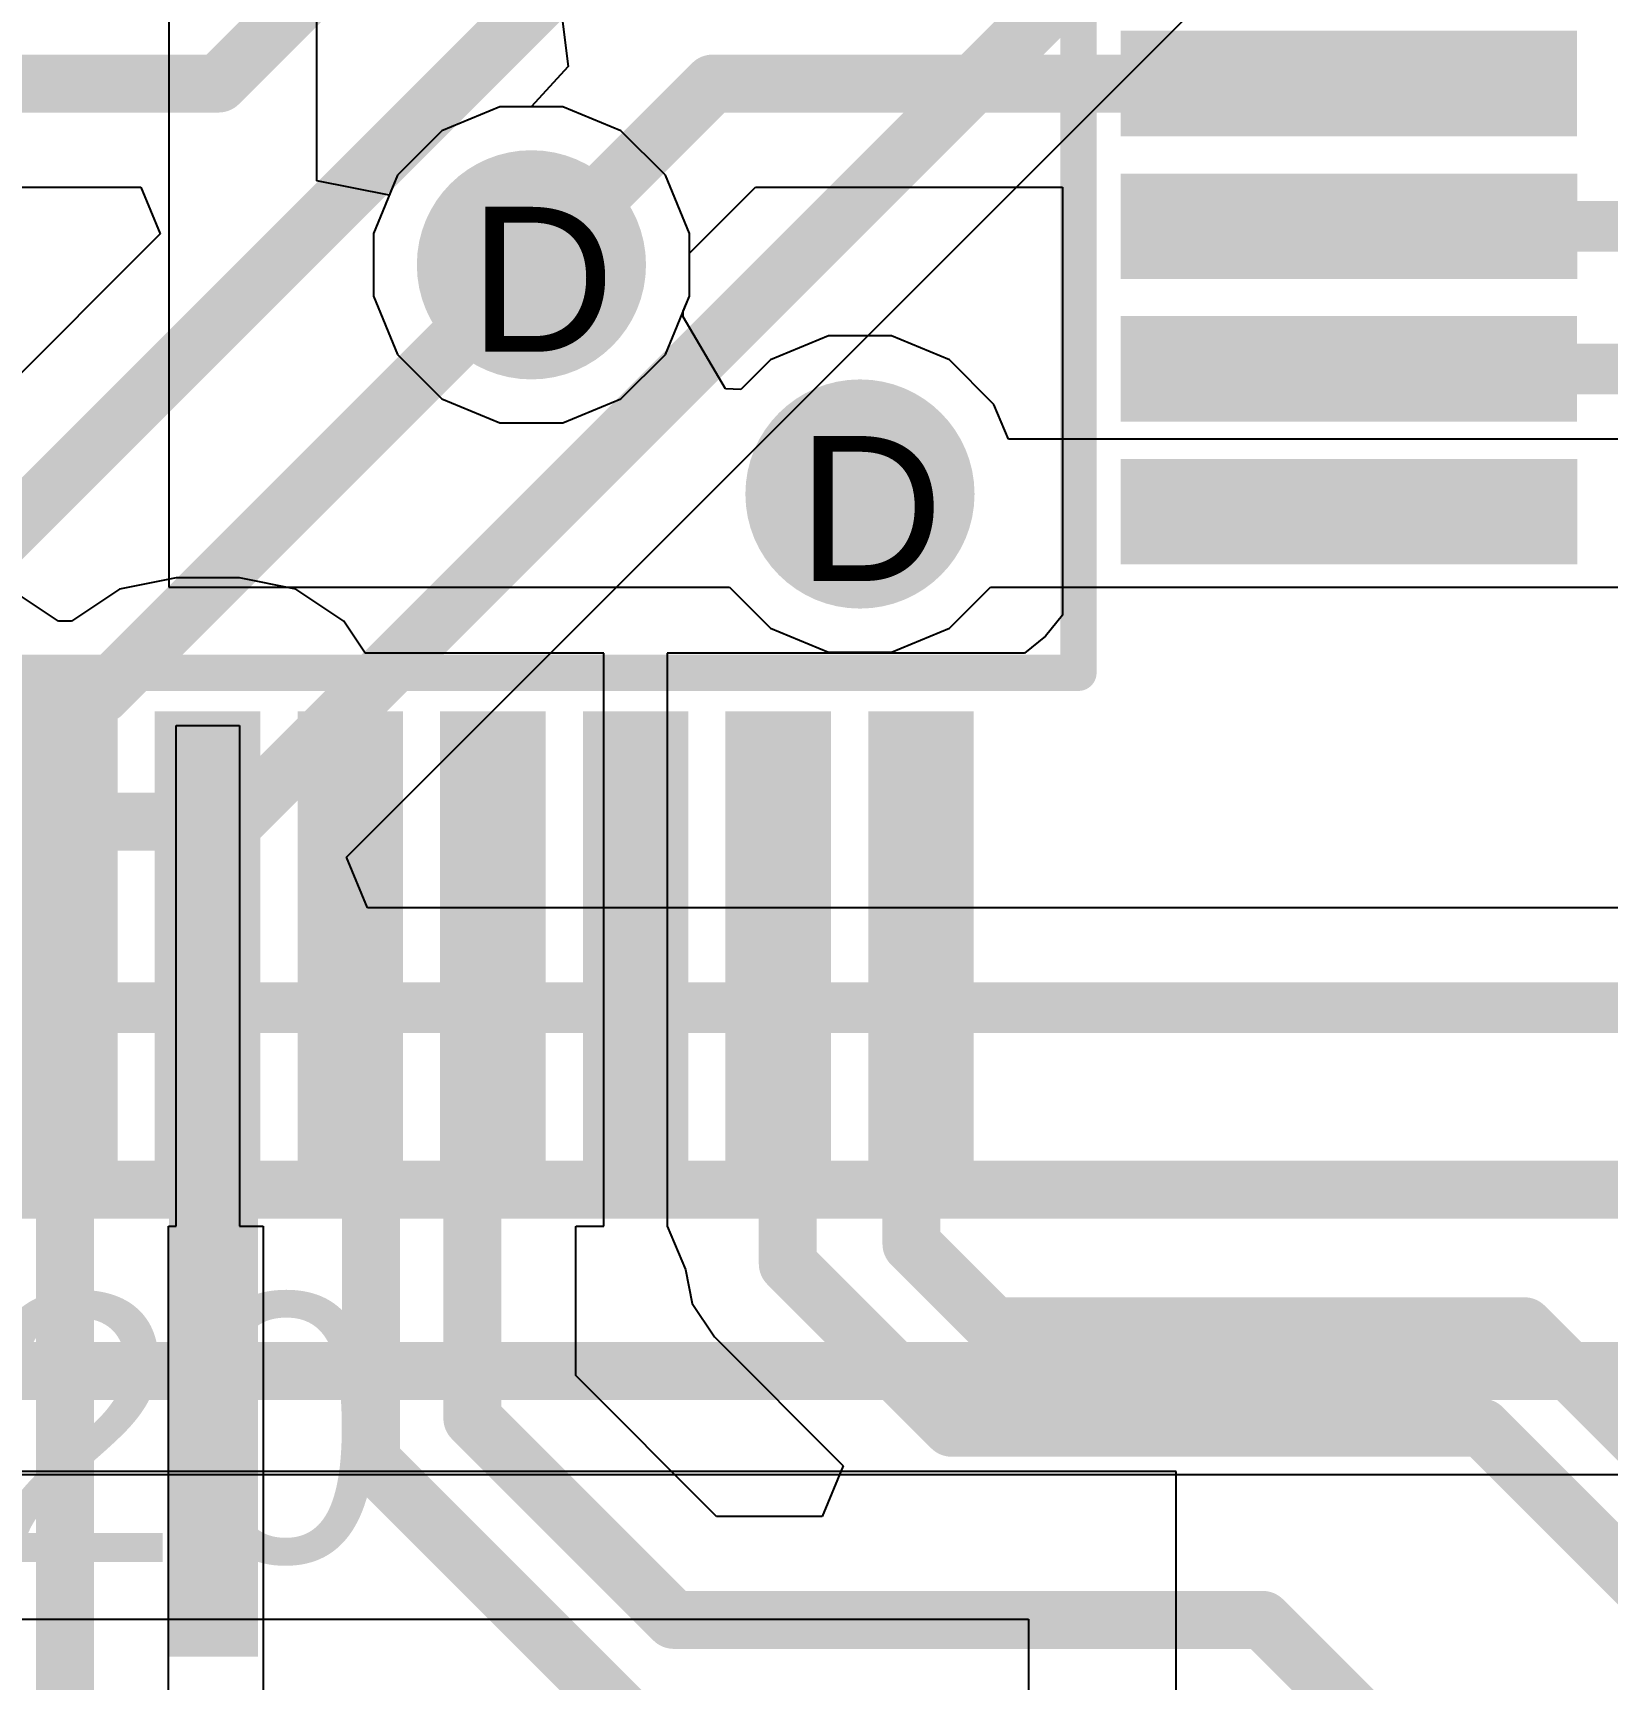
# Model space of a CAD drawing. Header units: inches. Extents: x 0 to 5032, y 0 to 5323.
# Drawn here: x 162.31 to 167.83, y 35.67 to 41.44 of the extents above; entities that cross this region are included whole.
import ezdxf

# ---------------------------------------------------------------- set-up
doc = ezdxf.new("R2010")
doc.units = ezdxf.units.IN
for name, color, linetype in [('Bottom Layer', 5, 'Continuous'), ('Bottom Solder', 6, 'Continuous'), ('Drill Drawing', 1, 'Continuous'), ('Layer 1', 16, 'Continuous'), ('Layer 2', 76, 'Continuous'), ('Top Layer', 1, 'Continuous'), ('Top Overlay', 2, 'Continuous'), ('Top Paste', 8, 'Continuous'), ('Top Solder', 216, 'Continuous'), ('Via Holes', 16, 'Continuous')]:
    doc.layers.add(name, color=color, linetype=linetype)
doc.styles.add('Arial', font='', dxfattribs={"height": 0.2})
doc.styles.get('Arial').set_extended_font_data('Arial')

# ---------------------------------------------------------------- blocks, each defined once
blk = doc.blocks.new('48_LQFP__7_7__120')
at = {"layer": 'Top Layer'}
for points in [[(-3.4998533, 0.38485826), (-3.4998533, 0.11485626), (-4.9998503, 0.11485626), (-4.9998503, 0.38485826)], [(-3.4998533, -0.1148588), (-3.4998533, -0.3848608), (-4.9998503, -0.3848608), (-4.9998503, -0.1148588)], [(-3.4998533, -0.61510926), (-3.4998533, -0.88511126), (-4.9998503, -0.88511126), (-4.9998503, -0.61510926)], [(-3.4998533, -1.1148568), (-3.4998533, -1.3848588), (-4.9998503, -1.3848588), (-4.9998503, -1.1148568)], [(-3.4998533, -1.61510726), (-3.4998533, -1.88510926), (-4.9998503, -1.88510926), (-4.9998503, -1.61510726)], [(-3.4998533, -2.11485734), (-3.4998533, -2.38485934), (-4.9998503, -2.38485934), (-4.9998503, -2.11485734)], [(-3.4998533, -2.6151078), (-3.4998533, -2.8851098), (-4.9998503, -2.8851098), (-4.9998503, -2.6151078)], [(-2.6151332, -3.499980299999999), (-2.6151332, -4.9999773), (-2.8851352, -4.9999773), (-2.8851352, -3.499980299999999)], [(-2.1150072, -3.4998533), (-2.1150072, -4.9998503), (-2.3850092, -4.9998503), (-2.3850092, -3.4998533)], [(-1.6151352, -3.499980299999999), (-1.6151352, -4.9999773), (-1.8851372, -4.9999773), (-1.8851372, -3.499980299999999)], [(-1.1150092, -3.4998533), (-1.1150092, -4.9998503), (-1.3850112, -4.9998503), (-1.3850112, -3.4998533)]]:
    blk.add_hatch(color=1, dxfattribs=at).paths.add_polyline_path(points)
at = {"layer": 'Top Paste'}
for points in [[(-3.4998533, 0.38485826), (-3.4998533, 0.11485626), (-4.9998503, 0.11485626), (-4.9998503, 0.38485826)], [(-3.4998533, -0.1148588), (-3.4998533, -0.3848608), (-4.9998503, -0.3848608), (-4.9998503, -0.1148588)], [(-3.4998533, -0.61510926), (-3.4998533, -0.88511126), (-4.9998503, -0.88511126), (-4.9998503, -0.61510926)], [(-3.4998533, -1.1148568), (-3.4998533, -1.3848588), (-4.9998503, -1.3848588), (-4.9998503, -1.1148568)], [(-3.4998533, -1.61510726), (-3.4998533, -1.88510926), (-4.9998503, -1.88510926), (-4.9998503, -1.61510726)], [(-3.4998533, -2.11485734), (-3.4998533, -2.38485934), (-4.9998503, -2.38485934), (-4.9998503, -2.11485734)], [(-3.4998533, -2.6151078), (-3.4998533, -2.8851098), (-4.9998503, -2.8851098), (-4.9998503, -2.6151078)], [(-2.6151332, -3.499980299999999), (-2.6151332, -4.9999773), (-2.8851352, -4.9999773), (-2.8851352, -3.499980299999999)], [(-2.1150072, -3.4998533), (-2.1150072, -4.9998503), (-2.3850092, -4.9998503), (-2.3850092, -3.4998533)], [(-1.6151352, -3.499980299999999), (-1.6151352, -4.9999773), (-1.8851372, -4.9999773), (-1.8851372, -3.499980299999999)], [(-1.1150092, -3.4998533), (-1.1150092, -4.9998503), (-1.3850112, -4.9998503), (-1.3850112, -3.4998533)]]:
    blk.add_hatch(color=8, dxfattribs=at).paths.add_polyline_path(points)
at = {"layer": 'Top Solder'}
for points in [[(-3.4498407, 0.43487086), (-3.4498407, 0.06484366000000004), (-5.0498629, 0.06484365999999996), (-5.0498629, 0.43487086)], [(-3.4498407, -0.06484619999999995), (-3.4498407, -0.4348734), (-5.0498629, -0.4348734), (-5.0498629, -0.06484620000000003)], [(-3.4498407, -0.56509666), (-3.4498407, -0.9351238599999999), (-5.0498629, -0.9351238599999999), (-5.0498629, -0.56509666)], [(-3.4498407, -1.0648442), (-3.4498407, -1.4348714), (-5.0498629, -1.4348714), (-5.0498629, -1.0648442)], [(-3.4498407, -1.56509466), (-3.4498407, -1.93512186), (-5.0498629, -1.93512186), (-5.0498629, -1.56509466)], [(-3.4498407, -2.06484474), (-3.4498407, -2.43487194), (-5.0498629, -2.43487194), (-5.0498629, -2.06484474)], [(-3.4498407, -2.5650952), (-3.4498407, -2.9351224), (-5.0498629, -2.9351224), (-5.0498629, -2.5650952)], [(-2.5651206, -3.449967699999999), (-2.5651206, -5.0499899), (-2.9351478, -5.0499899), (-2.9351478, -3.449967699999999)], [(-2.0649946, -3.4498407), (-2.0649946, -5.0498629), (-2.4350218, -5.0498629), (-2.4350218, -3.4498407)], [(-1.5651226, -3.449967699999999), (-1.5651226, -5.0499899), (-1.9351498, -5.0499899), (-1.9351498, -3.449967699999999)], [(-1.0649966, -3.4498407), (-1.0649966, -5.0498629), (-1.4350238, -5.0498629), (-1.4350238, -3.4498407)]]:
    blk.add_hatch(color=216, dxfattribs=at).paths.add_polyline_path(points)
at = {"layer": 'Top Overlay'}
for points in [[(-3.3147, 3.3274, 0.127, 0.127, 0), (-3.3147, -3.302, 0.127, 0.127, 0)], [(-3.3147, -3.302, 0.127, 0.127, 0), (3.3401, -3.302, 0.127, 0.127, 0)]]:
    blk.add_lwpolyline(points, format="xyseb", dxfattribs=at)
blk.add_lwpolyline([(-3.34645, -3.302, 0.0635, 0.0635, 1), (-3.28295, -3.302, 0.0635, 0.0635, 1)], format="xyseb", close=True, dxfattribs=at)
blk.add_lwpolyline([(-3.34645, -3.302, 0.0635, 0.0635, 1), (-3.28295, -3.302, 0.0635, 0.0635, 1)], format="xyseb", close=True, dxfattribs=at)

msp = doc.modelspace()

# ---------------------------------------------------------------- hatches: boundary and pattern name
at = {"layer": 'Bottom Layer'}
h = msp.add_hatch(color=5, dxfattribs=at)
edge = h.paths.add_edge_path()
edge.add_arc((164.05914102, 40.62648719999999), 0.2999994, 0, 360)
h = msp.add_hatch(color=5, dxfattribs=at)
edge = h.paths.add_edge_path()
edge.add_arc((165.21063224, 39.82335952), 0.2999994, 0, 360)
at = {"layer": 'Bottom Solder'}
h = msp.add_hatch(color=6, dxfattribs=at)
edge = h.paths.add_edge_path()
edge.add_arc((164.05914102, 40.62648719999999), 0.4015993999999999, 0, 360)
h = msp.add_hatch(color=6, dxfattribs=at)
edge = h.paths.add_edge_path()
edge.add_arc((165.21063224, 39.82335952), 0.4015993999999999, 0, 360)
at = {"layer": 'Layer 1'}
h = msp.add_hatch(color=16, dxfattribs=at)
edge = h.paths.add_edge_path()
edge.add_arc((164.05914102, 40.62648719999999), 0.2999994, 0, 360)
h = msp.add_hatch(color=16, dxfattribs=at)
edge = h.paths.add_edge_path()
edge.add_arc((165.21063224, 39.82335952), 0.2999994, 0, 360)
at = {"layer": 'Layer 2'}
h = msp.add_hatch(color=76, dxfattribs=at)
edge = h.paths.add_edge_path()
edge.add_arc((164.05914102, 40.62648719999999), 0.2999994, 0, 360)
h = msp.add_hatch(color=76, dxfattribs=at)
edge = h.paths.add_edge_path()
edge.add_arc((165.21063224, 39.82335952), 0.2999994, 0, 360)
at = {"layer": 'Top Layer'}
h = msp.add_hatch(color=1, dxfattribs=at)
edge = h.paths.add_edge_path()
edge.add_arc((164.05914102, 40.62648719999999), 0.2999994, 0, 360)
h = msp.add_hatch(color=1, dxfattribs=at)
edge = h.paths.add_edge_path()
edge.add_arc((165.21063224, 39.82335952), 0.2999994, 0, 360)
msp.add_hatch(color=1, dxfattribs=at).paths.add_polyline_path([(163.10136544, 39.01169236), (162.78927056, 39.01169236), (162.78927056, 35.74899632), (163.10136544, 35.74899632)])
at = {"layer": 'Top Solder'}
h = msp.add_hatch(color=216, dxfattribs=at)
edge = h.paths.add_edge_path()
edge.add_arc((164.05914102, 40.62648719999999), 0.4015993999999999, 0, 360)
h = msp.add_hatch(color=216, dxfattribs=at)
edge = h.paths.add_edge_path()
edge.add_arc((165.21063224, 39.82335952), 0.4015993999999999, 0, 360)
at = {"layer": 'Via Holes'}
h = msp.add_hatch(color=7, dxfattribs=at)
edge = h.paths.add_edge_path()
edge.add_arc((164.05914102, 40.62648719999999), 0.1499997, 0, 360)
h = msp.add_hatch(color=7, dxfattribs=at)
edge = h.paths.add_edge_path()
edge.add_arc((165.21063224, 39.82335952), 0.1499997, 0, 360)

# ---------------------------------------------------------------- linework, layer by layer
at = {"layer": 'Bottom Layer'}
for p, q in [((163.41057234, 38.5508119), (166.89372768, 42.03396978)), ((160.37860736, 40.89912318), (162.69005562, 40.89912318)), ((162.69005562, 40.89912318), (162.75809714, 40.7348563)), ((162.75809714, 40.7348563), (162.04000866, 40.01676782)), ((163.48422218, 38.3730119), (163.41057234, 38.5508119)), ((170.81545974, 38.3730119), (163.48422218, 38.3730119)), ((134.32107756, 36.38773774), (171.79180272, 36.38773774))]:
    msp.add_line(p, q, dxfattribs=at)
for points in [[(162.96252904, 41.2616904, 0.2032, 0.2032, 0), (165.79523864, 44.0944, 0.2032, 0.2032, 0)], [(162.19019124, 39.6542006, 0.2032, 0.2032, 0), (165.79752464, 43.261534, 0.2032, 0.2032, 0)], [(163.02166024, 38.6746496, 0.2032, 0.2032, 0), (166.74354764, 42.396537, 0.2032, 0.2032, 0)], [(159.95770142, 41.2616904, 0.2032, 0.2032, 0), (162.96252904, 41.2616904, 0.2032, 0.2032, 0)], [(162.55519686, 39.12254304, 0.2032, 0.2032, 0), (164.05914102, 40.62648719999999, 0.2032, 0.2032, 0)], [(132.4801516, 39.12254304, 0.2032, 0.2032, 0), (162.55519686, 39.12254304, 0.2032, 0.2032, 0)], [(132.79092568, 38.6746496, 0.2032, 0.2032, 0), (163.02166024, 38.6746496, 0.2032, 0.2032, 0)], [(133.35616712, 38.0233936, 0.1778, 0.1778, 0), (170.96027784, 38.0233936, 0.1778, 0.1778, 0)], [(133.91689752, 37.38530496, 0.2032, 0.2032, 0), (171.48701542, 37.38530496, 0.2032, 0.2032, 0)], [(134.17089752, 36.75030496, 0.2032, 0.2032, 0), (171.79181542, 36.75030496, 0.2032, 0.2032, 0)]]:
    msp.add_lwpolyline(points, format="xyseb", dxfattribs=at)
for points in [[(162.91172904, 41.2616904, 0.1016, 0.1016, 1), (163.01332904, 41.2616904, 0.1016, 0.1016, 1)], [(162.91172904, 41.2616904, 0.1016, 0.1016, 1), (163.01332904, 41.2616904, 0.1016, 0.1016, 1)], [(164.00834102, 40.62648719999999, 0.1016, 0.1016, 1), (164.10994102, 40.62648719999999, 0.1016, 0.1016, 1)], [(162.50439686, 39.12254304, 0.1016, 0.1016, 1), (162.60599686, 39.12254304, 0.1016, 0.1016, 1)], [(162.50439686, 39.12254304, 0.1016, 0.1016, 1), (162.60599686, 39.12254304, 0.1016, 0.1016, 1)], [(162.97086024, 38.6746496, 0.1016, 0.1016, 1), (163.07246024, 38.6746496, 0.1016, 0.1016, 1)], [(162.97086024, 38.6746496, 0.1016, 0.1016, 1), (163.07246024, 38.6746496, 0.1016, 0.1016, 1)]]:
    msp.add_lwpolyline(points, format="xyseb", close=True, dxfattribs=at)
at = {"layer": 'Layer 1'}
for p, q in [((163.94894312, 41.18048659999999), (163.74532656, 41.0961459)), ((164.16933892, 41.18048659999999), (163.94894312, 41.18048659999999)), ((164.37295548, 41.0961459), (164.16933892, 41.18048659999999)), ((163.74532656, 41.0961459), (163.58948232, 40.94030166)), ((164.52879972, 40.94030166), (164.37295548, 41.0961459)), ((163.58948232, 40.94030166), (163.50514162, 40.7366851)), ((164.61314042, 40.7366851), (164.52879972, 40.94030166)), ((163.50514162, 40.7366851), (163.50514162, 40.5162893)), ((164.61314042, 40.5162893), (164.61314042, 40.7366851)), ((163.50514162, 40.5162893), (163.58948232, 40.31267274)), ((164.52879972, 40.31267274), (164.61314042, 40.5162893)), ((163.58948232, 40.31267274), (163.74532656, 40.1568285)), ((164.37295548, 40.1568285), (164.52879972, 40.31267274)), ((163.74532656, 40.1568285), (163.94894312, 40.0724878)), ((164.16933892, 40.0724878), (164.37295548, 40.1568285)), ((163.94894312, 40.0724878), (164.16933892, 40.0724878))]:
    msp.add_line(p, q, dxfattribs=at)
at = {"layer": 'Layer 2'}
for p, q in [((162.7886, 42.60296534), (162.7886, 40.92098241999999)), ((163.30655172, 40.92098241999999), (163.30655172, 42.60296534)), ((163.94894312, 41.18048659999999), (163.74532656, 41.0961459)), ((164.16933892, 41.18048659999999), (163.94894312, 41.18048659999999)), ((164.37295548, 41.0961459), (164.16933892, 41.18048659999999)), ((163.74532656, 41.0961459), (163.58948232, 40.94030166)), ((164.52879972, 40.94030166), (164.37295548, 41.0961459)), ((162.7886, 40.92098241999999), (162.7886, 39.49699999999999)), ((163.56055172, 40.87045928), (163.30655172, 40.92098241999999)), ((163.58948232, 40.94030166), (163.56055172, 40.87045928)), ((164.61314042, 40.7366851), (164.52879972, 40.94030166)), ((164.61314042, 40.5162893), (164.61314042, 40.7366851)), ((164.59148184, 40.4640034), (164.61314042, 40.5162893)), ((164.59044044, 40.44395518), (164.59148184, 40.4640034)), ((164.73943938, 40.19144362), (164.59044044, 40.44395518)), ((165.10043434, 40.37735892), (164.89681778, 40.29301821999999)), ((165.32083014, 40.37735892), (165.10043434, 40.37735892)), ((165.5244467, 40.29301821999999), (165.32083014, 40.37735892)), ((164.89681778, 40.29301821999999), (164.79303084, 40.18923128)), ((165.68029094, 40.13717398), (165.5244467, 40.29301821999999)), ((164.79303084, 40.18923128), (164.73943938, 40.19144362)), ((165.73091822, 40.01495172), (165.68029094, 40.13717398)), ((169.43916582, 40.01495172), (165.73091822, 40.01495172)), ((162.7886, 39.49699999999999), (164.7535186, 39.49699999999999)), ((164.7535186, 39.49699999999999), (164.89681778, 39.35370082)), ((165.5244467, 39.35370082), (165.66774588, 39.49699999999999)), ((165.66774588, 39.49699999999999), (169.5196, 39.49699999999999)), ((164.89681778, 39.35370082), (165.10043434, 39.26936011999999)), ((165.32083014, 39.26936011999999), (165.5244467, 39.35370082)), ((165.10043434, 39.26936011999999), (165.32083014, 39.26936011999999)), ((166.3192, 36.3982), (159.05501336, 36.3982)), ((166.3192, 34.87121042), (166.3192, 36.3982)), ((159.05501336, 35.88024828), (165.80124828, 35.88024828)), ((165.80124828, 35.88024828), (165.80124828, 34.91431421999999))]:
    msp.add_line(p, q, dxfattribs=at)
at = {"layer": 'Top Layer'}
for p, q in [((164.16569148, 41.49723476), (164.18815778, 41.32193411999999)), ((164.18815778, 41.32193411999999), (164.0587143, 41.18048659999999)), ((163.94894312, 41.18048659999999), (163.74532656, 41.0961459)), ((164.0587143, 41.18048659999999), (163.94894312, 41.18048659999999)), ((163.74532656, 41.0961459), (163.58948232, 40.94030166)), ((163.58948232, 40.94030166), (163.50514162, 40.7366851)), ((164.61314042, 40.6677368), (164.84444806, 40.89904697999999)), ((164.84444806, 40.89904697999999), (165.92026252, 40.89904697999999)), ((165.92026252, 40.89904697999999), (165.92026252, 40.87253699999999)), ((165.92026252, 40.87253699999999), (165.92038952, 40.87253699999999)), ((165.92038952, 40.87253699999999), (165.92038952, 40.650541)), ((163.50514162, 40.7366851), (163.50514162, 40.5162893)), ((164.61314042, 40.5162893), (164.61314042, 40.6677368)), ((165.92038952, 40.650541), (165.92026252, 40.650541)), ((165.92026252, 40.650541), (165.92026252, 39.872539)), ((163.50514162, 40.5162893), (163.58948232, 40.31267274)), ((164.52879972, 40.31267274), (164.61314042, 40.5162893)), ((163.58948232, 40.31267274), (163.74532656, 40.1568285)), ((164.37295548, 40.1568285), (164.52879972, 40.31267274)), ((163.74532656, 40.1568285), (163.94894312, 40.0724878)), ((164.16933892, 40.0724878), (164.37295548, 40.1568285)), ((163.94894312, 40.0724878), (164.16933892, 40.0724878)), ((165.92026252, 39.872539), (165.92038952, 39.872539)), ((165.92038952, 39.872539), (165.92038952, 39.39922778)), ((162.81355296, 39.52964662), (162.61534152, 39.49022074)), ((163.03551848, 39.52964662), (162.81355296, 39.52964662)), ((163.23372992, 39.49022074), (163.03551848, 39.52964662)), ((162.4017961, 39.37794258), (162.2337624, 39.49022074)), ((162.61534152, 39.49022074), (162.44730782, 39.37794258)), ((163.40176616, 39.37794258), (163.23372992, 39.49022074)), ((165.92038952, 39.39922778), (165.86088748, 39.32488452)), ((162.44730782, 39.37794258), (162.4017961, 39.37794258)), ((163.47676728, 39.2656949), (163.40176616, 39.37794258)), ((165.86088748, 39.32488452), (165.78679314, 39.2656949)), ((164.31326802, 39.2656949), (163.47676728, 39.2656949)), ((164.31326802, 37.2576979), (164.31326802, 39.2656949)), ((165.78679314, 39.2656949), (164.53526656, 39.2656949)), ((164.53526656, 39.2656949), (164.53526656, 37.25770044)), ((162.81355296, 37.2576979), (162.81355296, 39.01169489999999)), ((162.81355296, 39.01169489999999), (163.03551848, 39.01169489999999)), ((163.03551848, 39.01169489999999), (163.03551848, 37.2576979)), ((162.78711918, 33.02881379999999), (162.78711918, 37.2576979)), ((162.78711918, 37.2576979), (162.81355296, 37.2576979)), ((163.03551848, 37.2576979), (163.1188, 37.2576979)), ((163.1188, 37.2576979), (163.1188, 35.22223842)), ((164.2147592, 37.25667174), (164.215445, 37.2576979)), ((164.2147592, 36.73418612), (164.2147592, 37.25667174)), ((164.215445, 37.2576979), (164.31326802, 37.2576979)), ((164.53526656, 37.25770044), (164.53526402, 37.25770044)), ((164.53526402, 37.25770044), (164.59896976, 37.10628342)), ((164.59896976, 37.10628342), (164.62270098, 36.98699232)), ((164.62270098, 36.98699232), (164.70129366, 36.86936492)), ((164.70129366, 36.86936492), (165.15229352, 36.41836506)), ((164.70837772, 36.24056506), (164.2147592, 36.73418612)), ((165.15229352, 36.41836506), (165.07864368, 36.24056506)), ((165.07864368, 36.24056506), (164.70837772, 36.24056506))]:
    msp.add_line(p, q, dxfattribs=at)
for points in [[(164.05914102, 40.62648719999999, 0.2032, 0.2032, 0), (164.69426802, 41.2616142, 0.2032, 0.2032, 0)], [(164.69426802, 41.2616142, 0.2032, 0.2032, 0), (166.92418482, 41.2616142, 0.2032, 0.2032, 0)], [(166.92418482, 41.2616142, 0.2032, 0.2032, 0), (166.92426102, 41.261538, 0.2032, 0.2032, 0)], [(166.92438802, 40.761412, 0.1778, 0.1778, 0), (168.5298382, 40.761412, 0.1778, 0.1778, 0)], [(166.92426102, 40.26154, 0.1778, 0.1778, 0), (168.52188292, 40.26154, 0.1778, 0.1778, 0)], [(162.42455196, 31.8743203, 0.2032, 0.2032, 0), (162.42455196, 38.2616964, 0.2032, 0.2032, 0)], [(163.42451948, 38.2616964, 0.2032, 0.2032, 0), (163.45792048, 38.22829539999999, 0.2032, 0.2032, 0)], [(163.89086602, 38.22829539999999, 0.2032, 0.2032, 0), (163.92426702, 38.2616964, 0.2032, 0.2032, 0)], [(164.92426756, 38.2616964, 0.2032, 0.2032, 0), (164.95766856, 38.22829539999999, 0.2032, 0.2032, 0)], [(165.39111702, 38.22829539999999, 0.2032, 0.2032, 0), (165.42451802, 38.2616964, 0.2032, 0.2032, 0)], [(163.45792048, 37.41199274, 0.2032, 0.2032, 0), (163.45792048, 38.22829539999999, 0.2032, 0.2032, 0)], [(163.89086602, 37.41199274, 0.2032, 0.2032, 0), (163.89086602, 38.22829539999999, 0.2032, 0.2032, 0)], [(164.95766856, 37.12573982, 0.2032, 0.2032, 0), (164.95766856, 38.22829539999999, 0.2032, 0.2032, 0)], [(165.39111702, 37.19518342, 0.2032, 0.2032, 0), (165.39111702, 38.22829539999999, 0.2032, 0.2032, 0)], [(163.45792048, 37.41199274, 0.2032, 0.2032, 0), (163.49659198, 37.37332124, 0.2032, 0.2032, 0)], [(163.85219198, 37.3733187, 0.2032, 0.2032, 0), (163.89086602, 37.41199274, 0.2032, 0.2032, 0)], [(163.49659198, 36.43671148, 0.2032, 0.2032, 0), (163.49659198, 37.37332124, 0.2032, 0.2032, 0)], [(163.85219198, 36.58400354, 0.2032, 0.2032, 0), (163.85219198, 37.3733187, 0.2032, 0.2032, 0)], [(165.39111702, 37.19518342, 0.2032, 0.2032, 0), (165.67940956, 36.90689088, 0.2032, 0.2032, 0)], [(164.95766856, 37.12573982, 0.2032, 0.2032, 0), (165.5321175, 36.55129088, 0.2032, 0.2032, 0)], [(165.67940956, 36.90689088, 0.2032, 0.2032, 0), (167.53919502, 36.90689088, 0.2032, 0.2032, 0)], [(167.53919502, 36.90689088, 0.2032, 0.2032, 0), (168.99092694, 35.45515896, 0.2032, 0.2032, 0)], [(163.85219198, 36.58400354, 0.2032, 0.2032, 0), (164.55819768, 35.87799784, 0.2032, 0.2032, 0)], [(165.5321175, 36.55129088, 0.2032, 0.2032, 0), (167.39190296, 36.55129088, 0.2032, 0.2032, 0)], [(167.39190296, 36.55129088, 0.2032, 0.2032, 0), (168.84363488, 35.09955896, 0.2032, 0.2032, 0)], [(163.49659198, 36.43671148, 0.2032, 0.2032, 0), (164.41090562, 35.52239784, 0.2032, 0.2032, 0)], [(164.55819768, 35.87799784, 0.2032, 0.2032, 0), (166.62185878, 35.87799784, 0.2032, 0.2032, 0)], [(166.62185878, 35.87799784, 0.2032, 0.2032, 0), (169.04582904, 33.45402758, 0.2032, 0.2032, 0)]]:
    msp.add_lwpolyline(points, format="xyseb", dxfattribs=at)
for points in [[(164.64346802, 41.2616142, 0.1016, 0.1016, 1), (164.74506802, 41.2616142, 0.1016, 0.1016, 1)], [(164.64346802, 41.2616142, 0.1016, 0.1016, 1), (164.74506802, 41.2616142, 0.1016, 0.1016, 1)], [(166.87338482, 41.2616142, 0.1016, 0.1016, 1), (166.97498482, 41.2616142, 0.1016, 0.1016, 1)], [(166.87338482, 41.2616142, 0.1016, 0.1016, 1), (166.97498482, 41.2616142, 0.1016, 0.1016, 1)], [(166.87346102, 41.261538, 0.1016, 0.1016, 1), (166.97506102, 41.261538, 0.1016, 0.1016, 1)], [(166.87993802, 40.761412, 0.08889999999999999, 0.08889999999999999, 1), (166.96883802, 40.761412, 0.08889999999999999, 0.08889999999999999, 1)], [(164.00834102, 40.62648719999999, 0.1016, 0.1016, 1), (164.10994102, 40.62648719999999, 0.1016, 0.1016, 1)], [(166.87981102, 40.26154, 0.08889999999999999, 0.08889999999999999, 1), (166.96871102, 40.26154, 0.08889999999999999, 0.08889999999999999, 1)], [(162.37375196, 38.2616964, 0.1016, 0.1016, 1), (162.47535196, 38.2616964, 0.1016, 0.1016, 1)], [(163.37371948, 38.2616964, 0.1016, 0.1016, 1), (163.47531948, 38.2616964, 0.1016, 0.1016, 1)], [(163.87346702, 38.2616964, 0.1016, 0.1016, 1), (163.97506702, 38.2616964, 0.1016, 0.1016, 1)], [(164.87346756, 38.2616964, 0.1016, 0.1016, 1), (164.97506756, 38.2616964, 0.1016, 0.1016, 1)], [(165.37371802, 38.2616964, 0.1016, 0.1016, 1), (165.47531802, 38.2616964, 0.1016, 0.1016, 1)], [(163.40712048, 38.22829539999999, 0.1016, 0.1016, 1), (163.50872048, 38.22829539999999, 0.1016, 0.1016, 1)], [(163.40712048, 38.22829539999999, 0.1016, 0.1016, 1), (163.50872048, 38.22829539999999, 0.1016, 0.1016, 1)], [(163.84006602, 38.22829539999999, 0.1016, 0.1016, 1), (163.94166602, 38.22829539999999, 0.1016, 0.1016, 1)], [(163.84006602, 38.22829539999999, 0.1016, 0.1016, 1), (163.94166602, 38.22829539999999, 0.1016, 0.1016, 1)], [(164.90686856, 38.22829539999999, 0.1016, 0.1016, 1), (165.00846856, 38.22829539999999, 0.1016, 0.1016, 1)], [(164.90686856, 38.22829539999999, 0.1016, 0.1016, 1), (165.00846856, 38.22829539999999, 0.1016, 0.1016, 1)], [(165.34031702, 38.22829539999999, 0.1016, 0.1016, 1), (165.44191702, 38.22829539999999, 0.1016, 0.1016, 1)], [(165.34031702, 38.22829539999999, 0.1016, 0.1016, 1), (165.44191702, 38.22829539999999, 0.1016, 0.1016, 1)], [(163.40712048, 37.41199274, 0.1016, 0.1016, 1), (163.50872048, 37.41199274, 0.1016, 0.1016, 1)], [(163.40712048, 37.41199274, 0.1016, 0.1016, 1), (163.50872048, 37.41199274, 0.1016, 0.1016, 1)], [(163.84006602, 37.41199274, 0.1016, 0.1016, 1), (163.94166602, 37.41199274, 0.1016, 0.1016, 1)], [(163.84006602, 37.41199274, 0.1016, 0.1016, 1), (163.94166602, 37.41199274, 0.1016, 0.1016, 1)], [(163.44579198, 37.37332124, 0.1016, 0.1016, 1), (163.54739198, 37.37332124, 0.1016, 0.1016, 1)], [(163.44579198, 37.37332124, 0.1016, 0.1016, 1), (163.54739198, 37.37332124, 0.1016, 0.1016, 1)], [(163.80139198, 37.3733187, 0.1016, 0.1016, 1), (163.90299198, 37.3733187, 0.1016, 0.1016, 1)], [(163.80139198, 37.3733187, 0.1016, 0.1016, 1), (163.90299198, 37.3733187, 0.1016, 0.1016, 1)], [(165.34031702, 37.19518342, 0.1016, 0.1016, 1), (165.44191702, 37.19518342, 0.1016, 0.1016, 1)], [(165.34031702, 37.19518342, 0.1016, 0.1016, 1), (165.44191702, 37.19518342, 0.1016, 0.1016, 1)], [(164.90686856, 37.12573982, 0.1016, 0.1016, 1), (165.00846856, 37.12573982, 0.1016, 0.1016, 1)], [(164.90686856, 37.12573982, 0.1016, 0.1016, 1), (165.00846856, 37.12573982, 0.1016, 0.1016, 1)], [(165.62860956, 36.90689088, 0.1016, 0.1016, 1), (165.73020956, 36.90689088, 0.1016, 0.1016, 1)], [(165.62860956, 36.90689088, 0.1016, 0.1016, 1), (165.73020956, 36.90689088, 0.1016, 0.1016, 1)], [(167.48839502, 36.90689088, 0.1016, 0.1016, 1), (167.58999502, 36.90689088, 0.1016, 0.1016, 1)], [(167.48839502, 36.90689088, 0.1016, 0.1016, 1), (167.58999502, 36.90689088, 0.1016, 0.1016, 1)], [(163.80139198, 36.58400354, 0.1016, 0.1016, 1), (163.90299198, 36.58400354, 0.1016, 0.1016, 1)], [(163.80139198, 36.58400354, 0.1016, 0.1016, 1), (163.90299198, 36.58400354, 0.1016, 0.1016, 1)], [(165.4813175, 36.55129088, 0.1016, 0.1016, 1), (165.5829175, 36.55129088, 0.1016, 0.1016, 1)], [(165.4813175, 36.55129088, 0.1016, 0.1016, 1), (165.5829175, 36.55129088, 0.1016, 0.1016, 1)], [(167.34110296, 36.55129088, 0.1016, 0.1016, 1), (167.44270296, 36.55129088, 0.1016, 0.1016, 1)], [(167.34110296, 36.55129088, 0.1016, 0.1016, 1), (167.44270296, 36.55129088, 0.1016, 0.1016, 1)], [(163.44579198, 36.43671148, 0.1016, 0.1016, 1), (163.54739198, 36.43671148, 0.1016, 0.1016, 1)], [(163.44579198, 36.43671148, 0.1016, 0.1016, 1), (163.54739198, 36.43671148, 0.1016, 0.1016, 1)], [(164.50739768, 35.87799784, 0.1016, 0.1016, 1), (164.60899768, 35.87799784, 0.1016, 0.1016, 1)], [(164.50739768, 35.87799784, 0.1016, 0.1016, 1), (164.60899768, 35.87799784, 0.1016, 0.1016, 1)], [(166.57105878, 35.87799784, 0.1016, 0.1016, 1), (166.67265878, 35.87799784, 0.1016, 0.1016, 1)], [(166.57105878, 35.87799784, 0.1016, 0.1016, 1), (166.67265878, 35.87799784, 0.1016, 0.1016, 1)]]:
    msp.add_lwpolyline(points, format="xyseb", close=True, dxfattribs=at)

# ---------------------------------------------------------------- block references
at = {"rotation": 90}
msp.add_blockref('48_LQFP__7_7__120', (162.67440922, 42.5115482), dxfattribs=at)

# ---------------------------------------------------------------- texts
at = {"layer": 'Drill Drawing', "style": 'Arial'}
for p in [(163.83906272, 40.32177102), (164.99055394, 39.51864334)]:
    msp.add_text('D', height=0.508, dxfattribs=at).set_placement(p)
at = {"layer": 'Top Overlay', "style": 'Arial'}
msp.add_text('U20', height=0.9397999999999999, dxfattribs=at).set_placement((161.15494058, 36.0808524))

doc.saveas('drawing.dxf')
